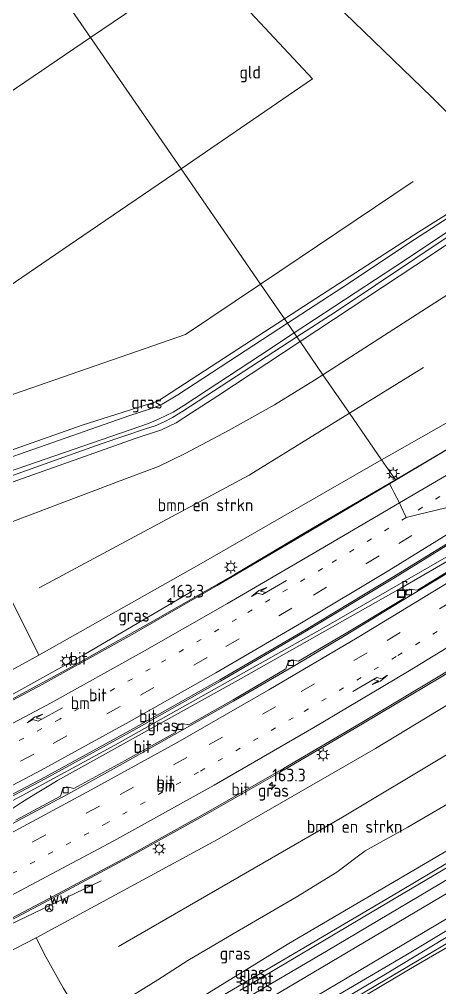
# Model space of a CAD drawing. Extents: x 253736 to 255979, y 477184 to 479215.
# Drawn here: x 254310.8 to 254393.3, y 477636.1 to 477826.2 of the extents above; entities that cross this region are included whole.
import ezdxf
from ezdxf.enums import TextEntityAlignment as Align

# ---------------------------------------------------------------- set-up
doc = ezdxf.new("R2010")
doc.units = 0
doc.linetypes.add('13strp', pattern=[4, 1, -3])
doc.linetypes.add('39strp', pattern=[12, 3, -9])
for name, color, linetype, lineweight in [('af-bs-rasterhekwerk', 8, 'hekwerk', 18), ('as-bs-kilometr', 8, 'Continuous', 18), ('bp-b5-bomenstruiken', 8, 'Continuous', 18), ('bp-b5-grasland', 8, 'Continuous', 18), ('bw-bs-rona', 8, 'Continuous', 18), ('gr-bs-geleiderail', 8, 'geleiderail', 18), ('gw-bs-insteekwatergang', 8, 'Continuous', 18), ('mk-bs-13streep 0.45', 8, '13strp', 18), ('mk-bs-39streep 0.15', 8, '39strp', 18), ('mk-bs-pijlre750', 8, 'Continuous', 18), ('mk-bs-streep 0.15', 8, 'Continuous', 18), ('og-b5-grond_ingericht', 8, 'Continuous', 18), ('og-b5-water', 8, 'Continuous', 18), ('og-bs-hoogtelijn', 8, 'Continuous', 18), ('og-bs-hulpgeometrie', 8, 'Continuous', 18), ('og-bs-inrichtingselement', 8, 'Continuous', 18), ('og-bs-terreinafscheiding', 8, 'Continuous', 18), ('vh-b5-verh_soort', 8, 'Continuous', 18), ('wh-bs-greppel', 8, 'greppel', 18), ('wh-bs-kolk', 8, 'Continuous', 18), ('wh-bs-put', 8, 'Continuous', 18), ('wh-bs-waterlijn', 8, 'Continuous', 18), ('wm-bs-lichtmast', 8, 'Continuous', 18)]:
    doc.layers.add(name, color=color, linetype=linetype, lineweight=lineweight)
doc.styles.add('rtw_iso', font='isocp.shx')
doc.linetypes.add('geleiderail', pattern='A,2,-1,[175,RTW.shx,S=0.5,R=0,X=0,Y=0],-1', length=4)
doc.linetypes.add('greppel', pattern='A,25.5,-0.01,[14,RTW.shx,S=1,R=0,X=0,Y=0],1,[14,RTW.shx,S=1,R=0,X=0,Y=0],1,[14,RTW.shx,S=1,R=0,X=0,Y=0],1,[14,RTW.shx,S=1,R=0,X=0,Y=0],1,[14,RTW.shx,S=1,R=0,X=0,Y=0],0.5,-0.01', length=30.02)
doc.linetypes.add('hekwerk', pattern='A,7,-1.5,[1,RTW.shx,S=0.75,R=0,X=0,Y=0],-1.5', length=10)

# ---------------------------------------------------------------- blocks, each defined once
blk = doc.blocks.new('put')
for p, q in [((0.75, 0.75), (-0.75, 0.75)), ((-0.75, 0.75), (-0.75, -0.75)), ((0.75, -0.75), (0.75, 0.75)), ((-0.75, -0.75), (0.75, -0.75))]:
    blk.add_line(p, q)
blk.add_lwpolyline([(-0.625, 0.625), (0.625, 0.625), (0.625, -0.625), (-0.625, -0.625)], close=True)
blk = doc.blocks.new('dtbattr')
at = {"style": 'rtw_iso'}
blk.add_attdef('TAG', (0.59, 0.87), '', height=2.5, dxfattribs=at)
blk = doc.blocks.new('wegwijzer')
for q in [(-0.53, -0.53), (0, 0.75), (0.53, -0.53)]:
    blk.add_line((0, 0), q)
blk.add_circle((0, 0), 0.75)
blk = doc.blocks.new('kolk')
blk.add_lwpolyline([(-0.5, -0.5), (0.5, -0.5), (0.5, 0.5), (-0.5, 0.5)], close=True)
blk = doc.blocks.new('dtbattr-r')
at = {"style": 'rtw_iso'}
blk.add_attdef('TAG', text='', height=2.5, dxfattribs=at).set_placement((0, 0), align=Align.MIDDLE_CENTER)
blk = doc.blocks.new('pijlr')
for p, q in [((0, 0, 0.1), (5.45, 0, 0.1)), ((5.45, -0.75, 0.1), (4.7, 0, 0.1)), ((6.2, -0.75, 0.1), (5.45, 0, 0.1)), ((4, -0.75, 0.1), (5.45, -0.75, 0.1)), ((5.7, -1.05, 0.1), (4, -0.75, 0.1)), ((7.5, -0.75, 0.1), (5.7, -1.05, 0.1)), ((7.5, -0.75, 0.1), (6.2, -0.75, 0.1))]:
    blk.add_line(p, q)
blk = doc.blocks.new('dtbattr-l')
at = {"style": 'rtw_iso'}
blk.add_attdef('TAG', (0, 0), '', height=2.5, dxfattribs=at)
blk = doc.blocks.new('lantaarnpaal')
for p, q in [((-0.75, 0), (-1.25, 0)), ((-0.88, 0.88), (-0.53, 0.53)), ((0, 0.75), (0, 1.25)), ((0.53, 0.53), (0.88, 0.88)), ((0.75, 0), (1.25, 0)), ((-0.53, -0.53), (-0.88, -0.88)), ((0, -0.75), (0, -1.25)), ((0.53, -0.53), (0.88, -0.88))]:
    blk.add_line(p, q)
blk.add_circle((0, 0), 0.75)
blk = doc.blocks.new('hecto')
for p, q in [((0, 0.625), (-0.625, 0)), ((0, -0.625), (0, 0.625)), ((-0.625, 0), (0.625, 0)), ((0.625, 0), (0, -0.625))]:
    blk.add_line(p, q)
blk = doc.blocks.new('Deel_d28hz')
at = {"layer": 'af-bs-rasterhekwerk'}
for points in [[(254406.956, 477795.659, 23.262), (254391.781, 477810.963, 23.328), (254365.166, 477836.723, 23.424), (254328.977, 477871.875, 23.133)], [(254530.315, 477862.108, 23.415), (254529.969, 477862.641, 23.481), (254501.587, 477843.431, 23.406), (254499.529, 477842.55, 23.406), (254493.418, 477851.92, 23.547), (254473.054, 477838.656, 23.616), (254455, 477826.972, 23.37), (254440.852, 477817.768, 23.244), (254427.266, 477808.949, 23.298), (254406.956, 477795.659, 23.262), (254389.237, 477784.532, 23.478), (254369.043, 477771.442, 23.481), (254362.865, 477767.431, 23.483)], [(254362.865, 477767.431, 23.483), (254337.98, 477751.274, 23.49), (254323.155, 477746.52, 23.544), (254303.239, 477739.558, 23.529), (254293.941, 477736.203, 23.502), (254283.118, 477731.98, 23.229)], [(254381.923, 477739.756, 23.241), (254384, 477740.951, 23.244), (254404.6, 477752.652, 23.247), (254407.308, 477757.001, 23.247), (254414.24, 477767.209, 27.465)], [(254240.388, 477701.387, 22.782), (254240.925, 477700.018, 23.43), (254243.946, 477692.31, 27.726), (254246.176, 477693.067, 27.915), (254248.382, 477693.773, 27.978), (254250.858, 477694.206, 28.101), (254253.533, 477694.321, 28.164), (254255.467, 477694.067, 28.173), (254257.631, 477693.625, 28.221), (254258.979, 477693.214, 28.248), (254260.41, 477692.596, 28.248), (254262.066, 477691.697, 28.314), (254263.55, 477690.902, 28.32), (254264.658, 477690.034, 28.317), (254265.98, 477688.961, 28.299), (254267.024, 477687.754, 28.344), (254267.797, 477686.863, 28.344), (254268.481, 477685.855, 28.338), (254279.454, 477682.386, 23.268), (254309.978, 477698.813, 23.181), (254314.679, 477701.361, 23.169), (254346.493, 477719.366, 23.19), (254381.923, 477739.756, 23.241)], [(254309.657, 477643.581, 23.509), (254314.108, 477645.868, 23.572), (254349.738, 477665.181, 23.671), (254380.763, 477683.027, 23.704), (254407.511, 477699.267, 23.728), (254412.85, 477702.632, 23.709)], [(254305.281, 477580.035, 23.264), (254310.453, 477583.014, 23.242), (254314.055, 477585.124, 23.215), (254320.361, 477589.577, 23.197), (254326.838, 477595.349, 23.179), (254336.285, 477604.744, 23.056), (254344.455, 477612.703, 23.041), (254347.383, 477615.575, 23.023), (254361.225, 477624.149, 23.005), (254388.634, 477640.439, 23.131), (254414.137, 477655.25, 23.323), (254435.341, 477667.717, 23.656), (254456.128, 477627.019, 23.476), (254426.47, 477610.52, 23.293), (254399.983, 477595.896, 23.299), (254373.551, 477581.547, 23.341), (254342.313, 477565.125, 23.425), (254322.524, 477554.771, 23.24)]]:
    blk.add_polyline3d(points, dxfattribs=at)
at = {"layer": 'bp-b5-bomenstruiken'}
for points in [[(254404.6, 477752.652, 23.247), (254384, 477740.951, 23.244), (254381.923, 477739.756, 23.241), (254375.631, 477748.893, 22.962), (254370.419, 477756.461, 22.812), (254391.69, 477770.145, 22.806), (254417.905, 477786.854, 22.923)], [(254319.436, 477636.074, 23.458), (254316.046, 477642.141, 23.452), (254314.108, 477645.868, 23.572), (254349.738, 477665.181, 23.671), (254380.763, 477683.027, 23.704), (254407.511, 477699.267, 23.728), (254412.85, 477702.632, 23.709), (254417.648, 477695.666, 23.52), (254422.551, 477688.546, 23.235), (254403.916, 477677.455, 23.194), (254387.093, 477667.588, 23.248), (254378.675, 477662.96, 23.275), (254373.124, 477658.806, 23.236), (254365.176, 477653.889, 23.167), (254352.004, 477646.224, 23.17), (254343.924, 477641.422, 23.275), (254338.019, 477637.654, 23.344), (254333.029, 477634.555, 23.428)]]:
    blk.add_polyline3d(points, dxfattribs=at)
blk.add_polyline3d([(254381.923, 477739.756, 23.241), (254346.493, 477719.366, 23.19), (254314.679, 477701.361, 23.169), (254304.415, 477721.736, 22.917), (254303.814, 477725.467, 22.884), (254332.533, 477736.356, 22.764), (254338.12, 477738.414, 22.83), (254343.394, 477740.999, 22.83), (254352.032, 477745.597, 22.83), (254360.917, 477750.556, 22.854), (254368.779, 477755.406, 22.812), (254370.419, 477756.461, 22.812), (254375.631, 477748.893, 22.962)], close=True, dxfattribs=at)
at = {"layer": 'bp-b5-grasland'}
for points in [[(254489.686, 477844.974, 22.164), (254450.699, 477820.603, 22.08), (254427.037, 477805.786, 21.984), (254409.333, 477794.172, 21.969), (254384.737, 477777.778, 21.948), (254364.778, 477764.652, 21.91), (254363.464, 477766.561, 23.57), (254374.31, 477773.638, 23.607), (254388.386, 477783.029, 23.511), (254407.111, 477795.092, 23.307), (254431.161, 477810.281, 23.298), (254449.961, 477822.144, 23.361), (254469.046, 477834.316, 23.538)], [(254489.23, 477842.649, 22.701), (254463.382, 477826.19, 22.866), (254437.08, 477809.613, 22.938), (254417.711, 477797.369, 22.875), (254391.923, 477780.111, 22.803), (254365.932, 477762.976, 22.81), (254365.318, 477763.869, 21.829), (254372.831, 477768.756, 21.84), (254404.307, 477789.789, 21.93), (254416.757, 477798.017, 21.939), (254424.066, 477802.817, 21.939), (254438.048, 477811.506, 21.939), (254464.785, 477828.17, 22.05)], [(254483.584, 477829.537, 23.148), (254471.94, 477822.119, 23.058), (254444.267, 477803.821, 22.947), (254417.905, 477786.854, 22.923), (254391.69, 477770.145, 22.806), (254370.419, 477756.461, 22.812), (254365.932, 477762.976, 22.81), (254391.923, 477780.111, 22.803), (254417.711, 477797.369, 22.875), (254437.08, 477809.613, 22.938), (254463.382, 477826.19, 22.866), (254489.23, 477842.649, 22.701)], [(254469.046, 477834.316, 23.538), (254449.961, 477822.144, 23.361), (254431.161, 477810.281, 23.298), (254407.111, 477795.092, 23.307), (254388.386, 477783.029, 23.511), (254374.31, 477773.638, 23.607), (254363.464, 477766.561, 23.57), (254362.865, 477767.431, 23.483), (254369.043, 477771.442, 23.481), (254389.237, 477784.532, 23.478), (254406.956, 477795.659, 23.262), (254427.266, 477808.949, 23.298), (254440.852, 477817.768, 23.244), (254455, 477826.972, 23.37)], [(254300.723, 477737.3, 23.424), (254332.531, 477748.435, 23.466), (254336.202, 477749.598, 23.52), (254338.032, 477750.254, 23.508), (254338.853, 477750.669, 23.502), (254341.96, 477752.529, 23.496), (254363.464, 477766.561, 23.57), (254364.778, 477764.652, 21.91), (254358.169, 477760.306, 21.897), (254343.135, 477750.397, 21.873), (254341.046, 477749.116, 21.873), (254339.66, 477748.474, 21.873), (254338.273, 477747.803, 21.873), (254336.172, 477746.869, 21.873), (254302.962, 477735.425, 21.81)], [(254294.04, 477731.195, 21.645), (254326.862, 477742.875, 21.78), (254335.583, 477745.862, 21.819), (254337.463, 477746.434, 21.801), (254339.112, 477747.132, 21.795), (254340.86, 477748.083, 21.795), (254342.904, 477749.288, 21.795), (254365.318, 477763.869, 21.829), (254365.932, 477762.976, 22.81), (254349.764, 477752.317, 22.815), (254344.601, 477748.95, 22.767), (254341.587, 477747.006, 22.692), (254338.705, 477745.625, 22.707), (254333.564, 477743.906, 22.749), (254299.383, 477731.842, 22.758)], [(254304.415, 477721.736, 22.917), (254314.679, 477701.361, 23.169), (254309.978, 477698.813, 23.181)], [(254299.383, 477731.842, 22.758), (254333.564, 477743.906, 22.749), (254338.705, 477745.625, 22.707), (254341.587, 477747.006, 22.692), (254344.601, 477748.95, 22.767), (254349.764, 477752.317, 22.815), (254365.932, 477762.976, 22.81), (254370.419, 477756.461, 22.812), (254368.779, 477755.406, 22.812), (254360.917, 477750.556, 22.854), (254352.032, 477745.597, 22.83), (254343.394, 477740.999, 22.83), (254338.12, 477738.414, 22.83), (254332.533, 477736.356, 22.764), (254303.814, 477725.467, 22.884)], [(254396.735, 477718.957, 23.767), (254388.981, 477714.154, 23.778), (254387.455, 477714.331, 23.765), (254386.684, 477713.904, 23.748), (254386.269, 477712.544, 23.779), (254374.651, 477705.491, 23.747), (254365.624, 477700.176, 23.744), (254364.37, 477700.5, 23.738), (254363.579, 477700.02, 23.724), (254363.105, 477698.7, 23.742), (254352.768, 477692.6, 23.728), (254344.105, 477687.688, 23.743), (254342.694, 477687.952, 23.704), (254341.832, 477687.438, 23.697), (254341.444, 477686.171, 23.733), (254331.581, 477680.671, 23.712), (254321.506, 477675.181, 23.684), (254320.155, 477675.523, 23.638), (254319.378, 477675.136, 23.619), (254318.877, 477673.68, 23.652), (254310.129, 477668.954, 23.641)], [(254298.798, 477668.127, 23.613), (254315.914, 477677.131, 23.657), (254333.282, 477686.668, 23.696), (254350.319, 477696.284, 23.723), (254367.219, 477706.165, 23.767), (254384.113, 477716.365, 23.814), (254400.931, 477726.768, 23.831)], [(254309.657, 477643.581, 23.509), (254314.108, 477645.868, 23.572), (254316.046, 477642.141, 23.452), (254319.436, 477636.074, 23.458)], [(254333.029, 477634.555, 23.428), (254338.019, 477637.654, 23.344), (254343.924, 477641.422, 23.275), (254352.004, 477646.224, 23.17), (254365.176, 477653.889, 23.167), (254373.124, 477658.806, 23.236), (254378.675, 477662.96, 23.275), (254387.093, 477667.588, 23.248), (254403.916, 477677.455, 23.194), (254422.551, 477688.546, 23.235), (254427.007, 477682.076, 23.086), (254417.455, 477676.244, 23.086), (254393.176, 477662.038, 23.041), (254363.703, 477644.77, 23.044), (254346.085, 477633.926, 23.05)], [(254346.085, 477633.926, 23.05), (254363.703, 477644.77, 23.044), (254393.176, 477662.038, 23.041), (254417.455, 477676.244, 23.086), (254427.007, 477682.076, 23.086), (254428.066, 477680.538, 21.886), (254424.617, 477678.433, 21.88), (254406.507, 477667.574, 21.754), (254385.641, 477655.101, 21.745), (254366.683, 477643.917, 21.73), (254350.606, 477634.516, 21.766)], [(254354.105, 477635.524, 21.73), (254380.109, 477650.956, 21.739), (254408.766, 477667.915, 21.712), (254428.627, 477679.724, 21.726), (254429.643, 477678.248, 23.194), (254401.514, 477661.304, 23.215), (254371.107, 477643.285, 23.134), (254354.178, 477633.337, 23.152)], [(254354.178, 477633.337, 23.152), (254371.107, 477643.285, 23.134), (254401.514, 477661.304, 23.215), (254429.643, 477678.248, 23.194), (254430.769, 477676.612, 23.328), (254398.472, 477656.815, 23.362), (254358.691, 477633.265, 23.26)], [(254364.697, 477631.779, 23.299), (254405.808, 477656.193, 23.344), (254433.342, 477672.876, 23.325), (254434.32, 477671.456, 23.402), (254412.106, 477657.782, 23.374), (254386.698, 477642.488, 23.332), (254364.156, 477629.235, 23.32)], [(254364.156, 477629.235, 23.32), (254386.698, 477642.488, 23.332), (254412.106, 477657.782, 23.374), (254434.32, 477671.456, 23.402), (254435.121, 477670.293, 22.946), (254428.751, 477666.312, 22.903), (254406.198, 477652.917, 22.708), (254382.667, 477638.767, 22.708), (254357.924, 477624.041, 22.708)], [(254357.924, 477624.041, 22.708), (254382.667, 477638.767, 22.708), (254406.198, 477652.917, 22.708), (254428.751, 477666.312, 22.903), (254435.121, 477670.293, 22.946), (254435.876, 477669.197, 23.809), (254433.091, 477667.62, 23.551), (254423.658, 477662.019, 23.497), (254406.008, 477651.432, 23.296), (254377.286, 477634.415, 23.035)], [(254377.286, 477634.415, 23.035), (254406.008, 477651.432, 23.296), (254423.658, 477662.019, 23.497), (254433.091, 477667.62, 23.551), (254435.876, 477669.197, 23.809), (254436.439, 477668.38, 23.676), (254435.341, 477667.717, 23.656), (254414.137, 477655.25, 23.323), (254388.634, 477640.439, 23.131), (254361.225, 477624.149, 23.005)]]:
    blk.add_polyline3d(points, dxfattribs=at)
for points in [[(254570.122, 477854.485, 23.781), (254551.101, 477841.666, 23.746), (254530.118, 477827.548, 23.735), (254510.381, 477814.439, 23.666), (254491.089, 477801.6, 23.652), (254471.968, 477788.807, 23.579), (254452.223, 477775.536, 23.556), (254443.049, 477769.432, 23.555), (254439.525, 477767.24, 23.572), (254432.339, 477763.311, 23.52), (254416.518, 477754.488, 23.459), (254400.28, 477745.066, 23.415), (254384.634, 477735.82, 23.39), (254381.923, 477739.756, 23.241), (254384, 477740.951, 23.244), (254404.6, 477752.652, 23.247), (254410.482, 477754.505, 23.244), (254430.572, 477766.745, 23.187), (254453.124, 477781.341, 23.199), (254472.118, 477794.437, 23.292), (254497.971, 477811.65, 23.535), (254527.856, 477831.49, 23.442), (254557.482, 477851.608, 23.451), (254567.461, 477858.338, 23.451)], [(254363.464, 477766.561, 23.57), (254341.96, 477752.529, 23.496), (254338.853, 477750.669, 23.502), (254338.032, 477750.254, 23.508), (254336.202, 477749.598, 23.52), (254332.531, 477748.435, 23.466), (254300.723, 477737.3, 23.424), (254282.347, 477730.693, 23.268), (254283.118, 477731.98, 23.229), (254293.941, 477736.203, 23.502), (254303.239, 477739.558, 23.529), (254323.155, 477746.52, 23.544), (254337.98, 477751.274, 23.49), (254362.865, 477767.431, 23.483)], [(254384.634, 477735.82, 23.39), (254367.363, 477725.718, 23.323), (254353.031, 477717.247, 23.298), (254337.147, 477708.16, 23.273), (254320.735, 477698.885, 23.211), (254305.241, 477690.544, 23.199), (254287.925, 477681.378, 23.167), (254280.19, 477677.388, 23.178), (254279.737, 477678.259, 23.11), (254272.669, 477674.682, 23.09), (254276.24, 477676.756, 23.235), (254277.646, 477677.796, 23.265), (254278.385, 477678.856, 23.31), (254278.936, 477679.846, 23.343), (254279.419, 477681.208, 23.334), (254279.478, 477681.702, 23.331), (254279.454, 477682.386, 23.268), (254309.978, 477698.813, 23.181), (254314.679, 477701.361, 23.169), (254346.493, 477719.366, 23.19), (254381.923, 477739.756, 23.241)], [(254412.85, 477702.632, 23.709), (254407.511, 477699.267, 23.728), (254380.763, 477683.027, 23.704), (254349.738, 477665.181, 23.671), (254314.108, 477645.868, 23.572), (254309.657, 477643.581, 23.509), (254305.92, 477641.576, 23.473), (254302.29, 477639.539, 23.527), (254301.769, 477639.764, 23.545), (254300.556, 477640.276, 23.605), (254298.283, 477640.424, 23.614), (254295.972, 477640.158, 23.656), (254293.585, 477639.828, 23.674), (254291.266, 477638.642, 24.335), (254291.011, 477638.959, 24.202), (254292.203, 477640.518, 23.831), (254297.046, 477642.943, 23.833), (254316.61, 477653.284, 23.932), (254332.13, 477661.556, 24.003), (254348.136, 477670.48, 24.033), (254362.783, 477678.892, 24.084), (254378.203, 477687.885, 24.014), (254393.55, 477697.065, 24.062), (254409.814, 477707.041, 24.123)]]:
    blk.add_polyline3d(points, close=True, dxfattribs=at)
at = {"layer": 'gr-bs-geleiderail'}
for points in [[(254578.566, 477842.017, 24.751), (254551.558, 477824.146, 24.718), (254512.499, 477798.6, 24.664), (254486.795, 477781.915, 24.574), (254470.164, 477770.818, 24.58), (254449.015, 477756.81, 24.472), (254445.614, 477754.552, 24.499), (254443.51, 477753.031, 24.508), (254441.303, 477751.385, 24.481), (254426.846, 477740.259, 24.493), (254424.745, 477738.618, 24.493), (254422.536, 477737.08, 24.466), (254420.298, 477735.549, 24.436), (254418.215, 477734.215, 24.421), (254370.229, 477706.541, 24.415), (254329.585, 477683.727, 24.319), (254310.796, 477673.516, 24.301), (254268.163, 477651.339, 24.163), (254266.922, 477650.714, 24.163), (254265.825, 477650.065, 24.163), (254260.08, 477646.719, 24.157)], [(254309.109, 477670.995, 24.358), (254311.26, 477672.484, 24.322), (254313.699, 477673.95, 24.328), (254316.971, 477675.952, 24.331), (254318.302, 477676.801, 24.316), (254354.362, 477696.806, 24.406), (254385.724, 477714.555, 24.439), (254412.918, 477730.327, 24.424), (254423.104, 477736.426, 24.448), (254441.926, 477748.343, 24.481), (254462.147, 477761.534, 24.607), (254464.374, 477763.172, 24.616), (254481.274, 477776.701, 24.613), (254484.996, 477779.635, 24.622), (254488.304, 477782.127, 24.61), (254505.492, 477793.21, 24.64), (254535.318, 477812.58, 24.694), (254568.758, 477834.582, 24.706)], [(254345.193, 477714.206, 23.2), (254323.827, 477701.666, 23.15), (254302.856, 477690.036, 23.137), (254278.103, 477676.895, 23.153)], [(254271.52, 477629.5, 23.841), (254279.795, 477633.816, 23.858), (254292.76, 477640.481, 23.947), (254307.125, 477647.593, 23.873), (254326.862, 477657.102, 23.886)]]:
    blk.add_polyline3d(points, dxfattribs=at)
at = {"layer": 'gw-bs-insteekwatergang'}
for points in [[(254365.932, 477762.976, 22.81), (254391.923, 477780.111, 22.803), (254417.711, 477797.369, 22.875), (254437.08, 477809.613, 22.938), (254463.382, 477826.19, 22.866), (254489.23, 477842.649, 22.701), (254490.649, 477843.496, 22.674), (254491.516, 477843.971, 22.698), (254492.267, 477844.019, 22.716), (254493.127, 477843.607, 22.764), (254493.831, 477842.951, 22.818), (254495.009, 477841.38, 22.854), (254496.718, 477838.983, 22.956), (254497.467, 477838.187, 23.013), (254498.31, 477837.641, 23.034), (254499.874, 477837.574, 23.058), (254500.974, 477837.927, 23.124), (254502.518, 477838.629, 23.271), (254504.117, 477839.692, 23.271), (254516.544, 477848.054, 23.247), (254536.078, 477861.113, 23.34), (254556.283, 477874.527, 23.325)], [(254363.464, 477766.561, 23.57), (254374.31, 477773.638, 23.607), (254388.386, 477783.029, 23.511), (254407.111, 477795.092, 23.307), (254431.161, 477810.281, 23.298), (254449.961, 477822.144, 23.361), (254469.046, 477834.316, 23.538), (254474.269, 477837.749, 23.607), (254482.038, 477842.592, 23.496), (254487.496, 477846.063, 23.484), (254491.197, 477847.816, 23.508), (254493.849, 477847.913, 23.514), (254494.973, 477847.232, 23.448), (254495.854, 477846.569, 23.391), (254496.624, 477845.442, 23.307), (254499.521, 477841.575, 23.274), (254501.976, 477843.013, 23.28)], [(254220.26, 477704.603, 22.637), (254222.288, 477705.918, 22.728), (254231.258, 477710.131, 22.737), (254236.265, 477712.373, 22.713), (254240.968, 477714.408, 22.722), (254244.796, 477716.166, 22.683), (254248.065, 477717.55, 22.734), (254254.387, 477719.832, 22.788), (254275.35, 477727.171, 22.803), (254279.335, 477728.8, 22.845), (254282.347, 477730.693, 23.268), (254300.723, 477737.3, 23.424), (254332.531, 477748.435, 23.466), (254336.202, 477749.598, 23.52), (254338.032, 477750.254, 23.508), (254338.853, 477750.669, 23.502), (254341.96, 477752.529, 23.496), (254363.464, 477766.561, 23.57)], [(254222.633, 477701.126, 22.514), (254233.979, 477706.449, 22.668), (254241.351, 477709.831, 22.68), (254249.371, 477713.414, 22.641), (254261.723, 477717.932, 22.635), (254299.383, 477731.842, 22.758), (254333.564, 477743.906, 22.749), (254338.705, 477745.625, 22.707), (254341.587, 477747.006, 22.692), (254344.601, 477748.95, 22.767), (254349.764, 477752.317, 22.815), (254365.932, 477762.976, 22.81)], [(254427.007, 477682.076, 23.086), (254417.455, 477676.244, 23.086), (254393.176, 477662.038, 23.041), (254363.703, 477644.77, 23.044), (254346.085, 477633.926, 23.05), (254342.629, 477631.852, 23.152), (254340.019, 477630.191, 23.239), (254337.596, 477628.663, 23.281), (254335.354, 477626.696, 23.26), (254332.912, 477624.415, 23.257), (254329.094, 477621.074, 23.236), (254325.965, 477617.673, 23.221), (254323.433, 477615.019, 23.239), (254320.109, 477611.279, 23.23), (254317.426, 477608.499, 23.23), (254314.678, 477605.704, 23.236), (254311.979, 477603.566, 23.203), (254308.998, 477601.112, 23.101), (254306.139, 477599.037, 23.05), (254303.638, 477597.459, 22.963), (254300.157, 477595.184, 22.855), (254297.611, 477593.795, 22.75), (254296.347, 477593.126, 22.616)], [(254298.783, 477589.556, 23.12), (254302.684, 477591.479, 23.158), (254306.92, 477593.623, 23.164), (254309.639, 477595.382, 23.164), (254313.765, 477598.255, 23.173), (254317.29, 477601.18, 23.164), (254320.608, 477604.326, 23.095), (254324.547, 477608.081, 23.095), (254327.641, 477611.869, 23.113), (254331.651, 477616.47, 23.14), (254335.133, 477619.775, 23.143), (254338.962, 477623.219, 23.089), (254342.999, 477626.299, 23.107), (254346.375, 477628.623, 23.134), (254349.34, 477630.563, 23.161), (254354.178, 477633.337, 23.152), (254371.107, 477643.285, 23.134), (254401.514, 477661.304, 23.215), (254429.643, 477678.248, 23.194)], [(254434.32, 477671.456, 23.402), (254412.106, 477657.782, 23.374), (254386.698, 477642.488, 23.332), (254364.156, 477629.235, 23.32), (254357.416, 477625.162, 23.326), (254352.319, 477621.879, 23.296), (254349.087, 477619.792, 23.275), (254345.777, 477617.367, 23.272), (254343.637, 477615.516, 23.308), (254340.783, 477612.956, 23.335), (254338.756, 477611.031, 23.347), (254334.634, 477606.779, 23.368), (254328.916, 477600.726, 23.365), (254326.35, 477598.148, 23.401), (254323.966, 477595.985, 23.401), (254322.233, 477594.442, 23.368), (254319.377, 477592.177, 23.398), (254316.605, 477590.108, 23.35), (254313.272, 477587.855, 23.38), (254310.969, 477586.45, 23.395), (254307.662, 477584.45, 23.344), (254303.596, 477582.504, 23.315)], [(254304.773, 477580.779, 23.243), (254308.853, 477582.929, 23.218), (254313.468, 477585.625, 23.191), (254317.197, 477587.963, 23.185), (254320.052, 477590.055, 23.173), (254322.649, 477592.178, 23.173), (254325.352, 477594.518, 23.179), (254328.565, 477597.733, 23.179), (254336.547, 477605.827, 23.086), (254341.209, 477610.42, 23.047), (254343.784, 477612.836, 23.026), (254345.861, 477614.684, 23.041), (254347.624, 477615.986, 23.044), (254349.809, 477617.584, 23.041), (254354.352, 477620.693, 23.059), (254363.309, 477626.063, 23.023), (254377.286, 477634.415, 23.035), (254406.008, 477651.432, 23.296), (254423.658, 477662.019, 23.497), (254433.091, 477667.62, 23.551), (254435.876, 477669.197, 23.809)]]:
    blk.add_polyline3d(points, dxfattribs=at)
at = {"layer": 'mk-bs-13streep 0.45'}
for points in [[(254444.228, 477765.274, 23.688), (254436.603, 477760.259, 23.664), (254420.213, 477749.529, 23.653), (254403.544, 477738.894, 23.628), (254386.752, 477728.413, 23.606)], [(254386.752, 477728.413, 23.606), (254370.332, 477718.387, 23.562), (254353.454, 477708.468, 23.514), (254336.511, 477698.704, 23.5), (254318.762, 477688.845, 23.47), (254298.304, 477677.921, 23.415), (254280.747, 477668.793, 23.417), (254266.64, 477661.53, 23.422), (254253.953, 477655.24, 23.39)], [(254266.614, 477636.687, 23.783), (254277.847, 477642.187, 23.8), (254302.382, 477654.768, 23.84), (254327.632, 477668.206, 23.907), (254346.377, 477678.623, 23.943), (254366.74, 477690.339, 23.971), (254385.143, 477701.335, 24.007), (254406.101, 477714.064, 24.023)]]:
    blk.add_polyline3d(points, dxfattribs=at)
at = {"layer": 'mk-bs-39streep 0.15'}
for points in [[(254398.076, 477731.188, 23.747), (254381.431, 477720.885, 23.728), (254364.326, 477710.642, 23.68), (254347.71, 477700.919, 23.645), (254330.632, 477691.311, 23.614), (254313.677, 477681.967, 23.562), (254296.217, 477672.751, 23.526), (254281.811, 477665.303, 23.493), (254267.4, 477657.927, 23.481), (254255.994, 477652.25, 23.467)], [(254395.841, 477712.028, 23.97), (254379.07, 477701.875, 23.937), (254361.129, 477691.272, 23.905), (254343.71, 477681.29, 23.873), (254326.578, 477671.755, 23.834), (254309.188, 477662.463, 23.803), (254287.461, 477651.112, 23.762), (254269.652, 477642.18, 23.706), (254264.548, 477639.715, 23.7)]]:
    blk.add_polyline3d(points, dxfattribs=at)
at = {"layer": 'mk-bs-streep 0.15'}
for points in [[(254385.446, 477731.333, 23.535), (254402.191, 477741.122, 23.555), (254418.614, 477750.762, 23.629), (254435.942, 477760.905, 23.68), (254448.164, 477768.062, 23.723), (254455.109, 477772.698, 23.771), (254469.815, 477782.476, 23.794), (254489.437, 477795.548, 23.823)], [(254251.854, 477658.315, 23.242), (254262.42, 477663.523, 23.254), (254279.41, 477672.215, 23.298), (254296.777, 477681.275, 23.321), (254317.074, 477692.045, 23.367), (254334.927, 477701.983, 23.409), (254351.65, 477711.549, 23.429), (254368.519, 477721.354, 23.501), (254385.446, 477731.333, 23.535)], [(254257.957, 477649.372, 23.561), (254268.91, 477654.807, 23.569), (254283.284, 477662.124, 23.597), (254297.965, 477669.747, 23.626), (254315.106, 477678.805, 23.67), (254332.368, 477688.303, 23.705), (254349.4, 477697.908, 23.727), (254366.187, 477707.756, 23.771), (254383.342, 477718.002, 23.818), (254399.936, 477728.274, 23.843)], [(254395.348, 477715.875, 23.892), (254377.117, 477704.81, 23.851), (254359.779, 477694.559, 23.822), (254341.91, 477684.319, 23.79), (254324.932, 477674.958, 23.767), (254307.48, 477665.511, 23.7), (254285.872, 477654.27, 23.683), (254268.087, 477645.364, 23.642), (254262.537, 477642.661, 23.628)], [(254268.722, 477633.599, 23.88), (254279.9, 477639.09, 23.914), (254302.858, 477650.836, 23.968), (254329.344, 477664.948, 23.992), (254349.062, 477675.885, 24.038), (254368.643, 477687.187, 24.07), (254387.008, 477698.128, 24.104), (254407.804, 477710.787, 24.092)]]:
    blk.add_polyline3d(points, dxfattribs=at)
at = {"layer": 'og-b5-grond_ingericht'}
for points in [[(254379.104, 477913.594, 22.617), (254380.689, 477909.532, 22.542), (254392.783, 477893.32, 22.56), (254418.553, 477861.131, 22.545), (254434.038, 477842.132, 22.776), (254433.081, 477829.61, 23.046), (254430.724, 477828.688, 23.043), (254419.58, 477817.296, 23.163), (254427.266, 477808.949, 23.298), (254406.956, 477795.659, 23.262), (254391.781, 477810.963, 23.328), (254365.166, 477836.723, 23.424), (254328.977, 477871.875, 23.133), (254325.577, 477875.187, 23.133), (254343.496, 477888.279, 22.89), (254346.651, 477891.643, 22.797), (254356.523, 477897.772, 22.86), (254375.179, 477915.531, 22.794), (254376.729, 477916.878, 22.794)], [(254328.977, 477871.875, 23.133), (254365.166, 477836.723, 23.424), (254391.781, 477810.963, 23.328), (254406.956, 477795.659, 23.262), (254389.237, 477784.532, 23.478), (254369.043, 477771.442, 23.481), (254362.865, 477767.431, 23.483), (254358.17, 477774.248, 23.431), (254342.557, 477796.919, 23.444), (254324.821, 477822.673, 23.513), (254308.133, 477846.907, 23.373), (254301.101, 477857.117, 23.281), (254308.822, 477862.873, 23.241), (254319.135, 477870.431, 23.112), (254322.971, 477873.283, 23.109), (254325.577, 477875.187, 23.133)], [(254362.865, 477767.431, 23.483), (254337.98, 477751.274, 23.49), (254323.155, 477746.52, 23.544), (254303.239, 477739.558, 23.529), (254293.941, 477736.203, 23.502), (254283.118, 477731.98, 23.229), (254237.846, 477810.445, 22.404), (254254.805, 477822.652, 22.551), (254267.782, 477832.348, 23.046), (254288.44, 477847.679, 23.346), (254301.101, 477857.117, 23.281), (254308.133, 477846.907, 23.373), (254324.821, 477822.673, 23.513), (254342.557, 477796.919, 23.444), (254358.17, 477774.248, 23.431)], [(254456.128, 477627.019, 23.476), (254426.47, 477610.52, 23.293), (254399.983, 477595.896, 23.299), (254373.551, 477581.547, 23.341), (254342.313, 477565.125, 23.425), (254322.524, 477554.771, 23.24), (254305.281, 477580.035, 23.264), (254310.453, 477583.014, 23.242), (254314.055, 477585.124, 23.215), (254320.361, 477589.577, 23.197), (254326.838, 477595.349, 23.179), (254336.285, 477604.744, 23.056), (254344.455, 477612.703, 23.041), (254347.383, 477615.575, 23.023), (254361.225, 477624.149, 23.005), (254388.634, 477640.439, 23.131), (254414.137, 477655.25, 23.323), (254435.341, 477667.717, 23.656)]]:
    blk.add_polyline3d(points, close=True, dxfattribs=at)
at = {"layer": 'og-b5-water'}
for points in [[(254464.785, 477828.17, 22.05), (254438.048, 477811.506, 21.939), (254424.066, 477802.817, 21.939), (254416.757, 477798.017, 21.939), (254404.307, 477789.789, 21.93), (254372.831, 477768.756, 21.84), (254365.318, 477763.869, 21.829), (254364.778, 477764.652, 21.91), (254384.737, 477777.778, 21.948), (254409.333, 477794.172, 21.969), (254427.037, 477805.786, 21.984), (254450.699, 477820.603, 22.08), (254489.686, 477844.974, 22.164)], [(254302.962, 477735.425, 21.81), (254336.172, 477746.869, 21.873), (254338.273, 477747.803, 21.873), (254339.66, 477748.474, 21.873), (254341.046, 477749.116, 21.873), (254343.135, 477750.397, 21.873), (254358.169, 477760.306, 21.897), (254364.778, 477764.652, 21.91), (254365.318, 477763.869, 21.829), (254342.904, 477749.288, 21.795), (254340.86, 477748.083, 21.795), (254339.112, 477747.132, 21.795), (254337.463, 477746.434, 21.801), (254335.583, 477745.862, 21.819), (254326.862, 477742.875, 21.78), (254294.04, 477731.195, 21.645)], [(254350.606, 477634.516, 21.766), (254366.683, 477643.917, 21.73), (254385.641, 477655.101, 21.745), (254406.507, 477667.574, 21.754), (254424.617, 477678.433, 21.88), (254428.066, 477680.538, 21.886), (254428.627, 477679.724, 21.726), (254408.766, 477667.915, 21.712), (254380.109, 477650.956, 21.739), (254354.105, 477635.524, 21.73)]]:
    blk.add_polyline3d(points, dxfattribs=at)
at = {"layer": 'og-bs-hoogtelijn'}
for points in [[(254324.821, 477822.673, 23.513), (254308.652, 477811.653, 23.565), (254267.04, 477783.218, 22.776), (254250.452, 477807.492, 22.455), (254276.46, 477825.264, 23.058), (254299, 477840.666, 23.457), (254308.133, 477846.907, 23.373)], [(254342.557, 477796.919, 23.444), (254368.357, 477814.549, 23.289), (254346.829, 477837.672, 23.442), (254324.821, 477822.673, 23.513)], [(254358.17, 477774.248, 23.431), (254343.444, 477764.338, 23.415), (254290.559, 477746.007, 23.328), (254283.392, 477756.497, 23.391), (254323.276, 477783.744, 23.559), (254342.557, 477796.919, 23.444)], [(254388.151, 477794.426, 23.463), (254358.17, 477774.248, 23.431)], [(254375.631, 477748.893, 22.962), (254390.177, 477757.899, 22.962)], [(254314.734, 477714.625, 22.962), (254355.96, 477736.715, 22.962), (254375.631, 477748.893, 22.962)], [(254330.321, 477644.207, 23.571), (254374.264, 477669.566, 23.517), (254415.719, 477694.448, 23.526), (254417.648, 477695.666, 23.52)]]:
    blk.add_polyline3d(points, dxfattribs=at)
at = {"layer": 'og-bs-hulpgeometrie'}
for points in [[(254275.108, 477894.861, 22.322), (254279.365, 477888.679, 22.515), (254295.651, 477865.032, 23.041), (254301.101, 477857.117, 23.281), (254308.133, 477846.907, 23.373), (254324.821, 477822.673, 23.513), (254342.557, 477796.919, 23.444), (254358.17, 477774.248, 23.431), (254362.865, 477767.431, 23.483), (254363.464, 477766.561, 23.57), (254364.778, 477764.652, 21.91), (254365.318, 477763.869, 21.829), (254365.932, 477762.976, 22.81), (254370.419, 477756.461, 22.812), (254375.631, 477748.893, 22.962), (254381.923, 477739.756, 23.241), (254384.634, 477735.82, 23.39)], [(254384.634, 477735.82, 23.39), (254383.477, 477735.047, 23.387), (254384.007, 477734.048, 23.26), (254384.411, 477733.286, 23.291), (254385.446, 477731.333, 23.535), (254385.799, 477730.544, 23.4), (254386.752, 477728.413, 23.606), (254389.101, 477728.989, 23.467), (254398.076, 477731.188, 23.747)]]:
    blk.add_polyline3d(points, dxfattribs=at)
at = {"layer": 'og-bs-terreinafscheiding'}
for points in [[(254370.419, 477756.461, 22.812), (254391.69, 477770.145, 22.806), (254417.905, 477786.854, 22.923), (254444.267, 477803.821, 22.947), (254471.94, 477822.119, 23.058), (254483.584, 477829.537, 23.148), (254485.606, 477830.593, 23.073), (254487.515, 477831.415, 23.097), (254490.294, 477831.863, 23.133), (254493.176, 477832.075, 23.154), (254495.723, 477831.981, 23.151), (254499.657, 477830.994, 23.187), (254501.613, 477829.925, 24.303), (254528.446, 477849.032, 24.375), (254559.294, 477870.165, 24.384)], [(254384.634, 477735.82, 23.39), (254400.28, 477745.066, 23.415), (254416.518, 477754.488, 23.459), (254432.339, 477763.311, 23.52), (254439.525, 477767.24, 23.572), (254443.049, 477769.432, 23.555), (254452.223, 477775.536, 23.556), (254471.968, 477788.807, 23.579), (254491.089, 477801.6, 23.652), (254510.381, 477814.439, 23.666), (254530.118, 477827.548, 23.735), (254551.101, 477841.666, 23.746), (254570.122, 477854.485, 23.781)], [(254570.298, 477854.229, 23.853), (254564.475, 477850.293, 23.798), (254549.127, 477839.985, 23.757), (254533.368, 477829.375, 23.733), (254518.476, 477819.518, 23.71), (254501.488, 477808.099, 23.672), (254486.627, 477798.22, 23.654), (254470.667, 477787.501, 23.612), (254453.118, 477775.883, 23.606), (254443.761, 477769.694, 23.566), (254439.287, 477766.911, 23.588), (254434.175, 477764.035, 23.541), (254416.702, 477754.304, 23.511), (254400.17, 477744.952, 23.433), (254383.477, 477735.047, 23.387)], [(254314.679, 477701.361, 23.169), (254304.415, 477721.736, 22.917), (254303.814, 477725.467, 22.884), (254332.533, 477736.356, 22.764), (254338.12, 477738.414, 22.83), (254343.394, 477740.999, 22.83), (254352.032, 477745.597, 22.83), (254360.917, 477750.556, 22.854), (254368.779, 477755.406, 22.812), (254370.419, 477756.461, 22.812)], [(254383.477, 477735.047, 23.387), (254366.303, 477724.827, 23.367), (254349.629, 477715.035, 23.312), (254332.985, 477705.442, 23.312), (254315.298, 477695.658, 23.255), (254294.908, 477684.779, 23.211), (254277.545, 477675.743, 23.169), (254260.617, 477667.132, 23.151), (254249.554, 477661.684, 23.126)], [(254384.634, 477735.82, 23.39), (254367.363, 477725.718, 23.323), (254353.031, 477717.247, 23.298), (254337.147, 477708.16, 23.273), (254320.735, 477698.885, 23.211), (254305.241, 477690.544, 23.199), (254287.925, 477681.378, 23.167), (254280.19, 477677.388, 23.178)], [(254400.82, 477726.965, 23.88), (254384.011, 477716.615, 23.859), (254367.114, 477706.396, 23.82), (254350.151, 477696.545, 23.755), (254333.207, 477686.96, 23.731), (254315.827, 477677.421, 23.693), (254298.64, 477668.406, 23.653), (254283.96, 477660.745, 23.622), (254269.644, 477653.466, 23.605), (254258.832, 477648.091, 23.59)], [(254400.931, 477726.768, 23.831), (254384.113, 477716.365, 23.814), (254367.219, 477706.165, 23.767), (254350.319, 477696.284, 23.723), (254333.282, 477686.668, 23.696), (254315.914, 477677.131, 23.657), (254298.798, 477668.127, 23.613), (254284.036, 477660.522, 23.588), (254269.766, 477653.234, 23.552), (254258.975, 477647.88, 23.549)], [(254396.735, 477718.957, 23.767), (254388.981, 477714.154, 23.778), (254387.455, 477714.331, 23.765), (254386.684, 477713.904, 23.748), (254386.269, 477712.544, 23.779), (254374.651, 477705.491, 23.747), (254365.624, 477700.176, 23.744), (254364.37, 477700.5, 23.738), (254363.579, 477700.02, 23.724), (254363.105, 477698.7, 23.742), (254352.768, 477692.6, 23.728), (254344.105, 477687.688, 23.743), (254342.694, 477687.952, 23.704), (254341.832, 477687.438, 23.697), (254341.444, 477686.171, 23.733), (254331.581, 477680.671, 23.712), (254321.506, 477675.181, 23.684), (254320.155, 477675.523, 23.638), (254319.378, 477675.136, 23.619), (254318.877, 477673.68, 23.652), (254310.129, 477668.954, 23.641)], [(254396.881, 477718.733, 23.798), (254387.603, 477713.119, 23.818), (254374.761, 477705.219, 23.784), (254364.546, 477699.191, 23.76), (254352.867, 477692.359, 23.772), (254342.807, 477686.686, 23.741), (254331.663, 477680.365, 23.759), (254320.325, 477674.119, 23.697), (254310.282, 477668.712, 23.675), (254301.978, 477664.312, 23.631), (254293.789, 477659.887, 23.644), (254287.27, 477656.466, 23.613), (254272.158, 477648.98, 23.596), (254261.68, 477643.917, 23.548)], [(254409.587, 477707.255, 24.139), (254393.371, 477697.349, 24.107), (254378.019, 477688.14, 24.1), (254362.671, 477679.138, 24.114), (254347.965, 477670.672, 24.088), (254331.965, 477661.806, 24.026), (254316.439, 477653.493, 23.976), (254297.118, 477643.331, 23.916), (254292.274, 477640.875, 23.911), (254281.532, 477635.43, 23.899), (254276.085, 477632.668, 23.893), (254271.027, 477630.222, 23.907)], [(254409.814, 477707.041, 24.123), (254393.55, 477697.065, 24.062), (254378.203, 477687.885, 24.014), (254362.783, 477678.892, 24.084), (254348.136, 477670.48, 24.033), (254332.13, 477661.556, 24.003), (254316.61, 477653.284, 23.932), (254297.046, 477642.943, 23.833), (254292.203, 477640.518, 23.831), (254291.011, 477638.959, 24.202)], [(254422.551, 477688.546, 23.235), (254403.916, 477677.455, 23.194), (254387.093, 477667.588, 23.248), (254378.675, 477662.96, 23.275), (254373.124, 477658.806, 23.236), (254365.176, 477653.889, 23.167), (254352.004, 477646.224, 23.17), (254343.924, 477641.422, 23.275), (254338.019, 477637.654, 23.344), (254333.029, 477634.555, 23.428), (254329.097, 477631.636, 23.449), (254326.822, 477629.818, 23.431), (254325.369, 477629.031, 23.434), (254324.718, 477628.883, 23.44), (254324.175, 477629.046, 23.437), (254323.665, 477629.462, 23.437), (254323.287, 477630.066, 23.437), (254322.449, 477631.146, 23.437), (254319.436, 477636.074, 23.458), (254316.046, 477642.141, 23.452), (254314.108, 477645.868, 23.572)], [(254300.029, 477587.73, 23.233), (254305.52, 477590.487, 23.329), (254309.979, 477593.13, 23.362), (254314.189, 477596.006, 23.326), (254318.629, 477599.648, 23.305), (254322.018, 477602.767, 23.314), (254326.797, 477607.853, 23.305), (254332.001, 477613.19, 23.299), (254336.699, 477617.945, 23.305), (254340.6, 477621.542, 23.296), (254344.368, 477624.45, 23.311), (254348.454, 477627.169, 23.314), (254358.691, 477633.265, 23.26), (254398.472, 477656.815, 23.362), (254430.769, 477676.612, 23.328)], [(254302.583, 477583.988, 23.326), (254307.26, 477586.329, 23.326), (254311.227, 477588.583, 23.326), (254314.713, 477590.645, 23.326), (254318.358, 477593.473, 23.326), (254321.402, 477596.053, 23.326), (254324.767, 477599.154, 23.326), (254329.464, 477604.011, 23.341), (254333.896, 477608.834, 23.323), (254337.261, 477612.322, 23.293), (254340.834, 477615.633, 23.299), (254343.04, 477617.76, 23.302), (254345.044, 477619.346, 23.314), (254349.684, 477622.77, 23.305), (254354.017, 477625.417, 23.278), (254364.697, 477631.779, 23.299), (254405.808, 477656.193, 23.344), (254433.342, 477672.876, 23.325)]]:
    blk.add_polyline3d(points, dxfattribs=at)
at = {"layer": 'vh-b5-verh_soort'}
for points in [[(254533.368, 477829.375, 23.733), (254518.476, 477819.518, 23.71), (254501.488, 477808.099, 23.672), (254486.627, 477798.22, 23.654), (254470.667, 477787.501, 23.612), (254453.118, 477775.883, 23.606), (254443.761, 477769.694, 23.566), (254439.287, 477766.911, 23.588), (254434.175, 477764.035, 23.541), (254416.702, 477754.304, 23.511), (254400.17, 477744.952, 23.433), (254383.477, 477735.047, 23.387), (254384.634, 477735.82, 23.39), (254400.28, 477745.066, 23.415), (254416.518, 477754.488, 23.459), (254432.339, 477763.311, 23.52), (254439.525, 477767.24, 23.572), (254443.049, 477769.432, 23.555), (254452.223, 477775.536, 23.556), (254471.968, 477788.807, 23.579), (254491.089, 477801.6, 23.652), (254510.381, 477814.439, 23.666), (254530.118, 477827.548, 23.735)], [(254398.076, 477731.188, 23.747), (254389.101, 477728.989, 23.467), (254386.752, 477728.413, 23.606), (254385.799, 477730.544, 23.4), (254385.446, 477731.333, 23.535), (254384.411, 477733.286, 23.291), (254384.007, 477734.048, 23.26), (254383.477, 477735.047, 23.387), (254400.17, 477744.952, 23.433)], [(254294.908, 477684.779, 23.211), (254315.298, 477695.658, 23.255), (254332.985, 477705.442, 23.312), (254349.629, 477715.035, 23.312), (254366.303, 477724.827, 23.367), (254383.477, 477735.047, 23.387), (254384.007, 477734.048, 23.26), (254384.411, 477733.286, 23.291), (254385.446, 477731.333, 23.535), (254385.799, 477730.544, 23.4), (254386.752, 477728.413, 23.606), (254389.101, 477728.989, 23.467), (254398.076, 477731.188, 23.747), (254398.502, 477730.521, 23.566), (254399.936, 477728.274, 23.843), (254400.573, 477727.33, 23.66), (254400.82, 477726.965, 23.88), (254384.011, 477716.615, 23.859), (254367.114, 477706.396, 23.82), (254350.151, 477696.545, 23.755), (254333.207, 477686.96, 23.731), (254315.827, 477677.421, 23.693), (254298.64, 477668.406, 23.653)], [(254396.881, 477718.733, 23.798), (254387.603, 477713.119, 23.818), (254374.761, 477705.219, 23.784), (254364.546, 477699.191, 23.76), (254352.867, 477692.359, 23.772), (254342.807, 477686.686, 23.741), (254331.663, 477680.365, 23.759), (254320.325, 477674.119, 23.697), (254310.282, 477668.712, 23.675)], [(254310.129, 477668.954, 23.641), (254318.877, 477673.68, 23.652), (254319.378, 477675.136, 23.619), (254320.155, 477675.523, 23.638), (254321.506, 477675.181, 23.684), (254331.581, 477680.671, 23.712), (254341.444, 477686.171, 23.733), (254341.832, 477687.438, 23.697), (254342.694, 477687.952, 23.704), (254344.105, 477687.688, 23.743), (254352.768, 477692.6, 23.728), (254363.105, 477698.7, 23.742), (254363.579, 477700.02, 23.724), (254364.37, 477700.5, 23.738), (254365.624, 477700.176, 23.744), (254374.651, 477705.491, 23.747), (254386.269, 477712.544, 23.779), (254386.684, 477713.904, 23.748), (254387.455, 477714.331, 23.765), (254388.981, 477714.154, 23.778), (254396.735, 477718.957, 23.767)], [(254393.371, 477697.349, 24.107), (254378.019, 477688.14, 24.1), (254362.671, 477679.138, 24.114), (254347.965, 477670.672, 24.088), (254331.965, 477661.806, 24.026), (254316.439, 477653.493, 23.976), (254297.118, 477643.331, 23.916)], [(254310.282, 477668.712, 23.675), (254320.325, 477674.119, 23.697), (254331.663, 477680.365, 23.759), (254342.807, 477686.686, 23.741), (254352.867, 477692.359, 23.772), (254364.546, 477699.191, 23.76), (254374.761, 477705.219, 23.784), (254387.603, 477713.119, 23.818), (254396.881, 477718.733, 23.798)], [(254358.691, 477633.265, 23.26), (254398.472, 477656.815, 23.362), (254430.769, 477676.612, 23.328), (254433.342, 477672.876, 23.325), (254405.808, 477656.193, 23.344), (254364.697, 477631.779, 23.299)]]:
    blk.add_polyline3d(points, dxfattribs=at)
for points in [[(254383.477, 477735.047, 23.387), (254366.303, 477724.827, 23.367), (254349.629, 477715.035, 23.312), (254332.985, 477705.442, 23.312), (254315.298, 477695.658, 23.255), (254294.908, 477684.779, 23.211), (254277.545, 477675.743, 23.169), (254260.617, 477667.132, 23.151), (254249.554, 477661.684, 23.126), (254249.426, 477661.871, 23.107), (254252.015, 477663.125, 23.11), (254259.947, 477667.126, 23.113), (254275.412, 477674.927, 23.132), (254280.19, 477677.388, 23.178), (254287.925, 477681.378, 23.167), (254305.241, 477690.544, 23.199), (254320.735, 477698.885, 23.211), (254337.147, 477708.16, 23.273), (254353.031, 477717.247, 23.298), (254367.363, 477725.718, 23.323), (254384.634, 477735.82, 23.39)], [(254400.931, 477726.768, 23.831), (254384.113, 477716.365, 23.814), (254367.219, 477706.165, 23.767), (254350.319, 477696.284, 23.723), (254333.282, 477686.668, 23.696), (254315.914, 477677.131, 23.657), (254298.798, 477668.127, 23.613), (254284.036, 477660.522, 23.588), (254269.766, 477653.234, 23.552), (254258.975, 477647.88, 23.549), (254258.832, 477648.091, 23.59), (254269.644, 477653.466, 23.605), (254283.96, 477660.745, 23.622), (254298.64, 477668.406, 23.653), (254315.827, 477677.421, 23.693), (254333.207, 477686.96, 23.731), (254350.151, 477696.545, 23.755), (254367.114, 477706.396, 23.82), (254384.011, 477716.615, 23.859), (254400.82, 477726.965, 23.88)], [(254409.814, 477707.041, 24.123), (254393.55, 477697.065, 24.062), (254378.203, 477687.885, 24.014), (254362.783, 477678.892, 24.084), (254348.136, 477670.48, 24.033), (254332.13, 477661.556, 24.003), (254316.61, 477653.284, 23.932), (254297.046, 477642.943, 23.833), (254292.203, 477640.518, 23.831), (254291.011, 477638.959, 24.202), (254291.386, 477639.499, 23.855), (254291.917, 477640.316, 23.948), (254292.274, 477640.875, 23.911), (254297.118, 477643.331, 23.916), (254316.439, 477653.493, 23.976), (254331.965, 477661.806, 24.026), (254347.965, 477670.672, 24.088), (254362.671, 477679.138, 24.114), (254378.019, 477688.14, 24.1), (254393.371, 477697.349, 24.107), (254409.587, 477707.255, 24.139)]]:
    blk.add_polyline3d(points, close=True, dxfattribs=at)
at = {"layer": 'wh-bs-greppel'}
blk.add_polyline3d([(254357.924, 477624.041, 22.708), (254382.667, 477638.767, 22.708), (254406.198, 477652.917, 22.708), (254428.751, 477666.312, 22.903), (254435.121, 477670.293, 22.946)], dxfattribs=at)
at = {"layer": 'wh-bs-waterlijn'}
for points in [[(254554.803, 477876.671, 22.161), (254530.162, 477860.03, 22.194), (254501.442, 477840.649, 22.194), (254500.405, 477840.082, 22.194), (254499.851, 477839.856, 22.197), (254499.107, 477839.876, 22.2), (254498.566, 477840.196, 22.197), (254498.056, 477840.767, 22.197), (254495.221, 477844.731, 22.191), (254494.609, 477845.297, 22.173), (254493.744, 477845.815, 22.173), (254492.818, 477846.225, 22.167), (254491.811, 477846.159, 22.164), (254489.686, 477844.974, 22.164), (254450.699, 477820.603, 22.08), (254427.037, 477805.786, 21.984), (254409.333, 477794.172, 21.969), (254384.737, 477777.778, 21.948), (254364.778, 477764.652, 21.91)], [(254365.318, 477763.869, 21.829), (254372.831, 477768.756, 21.84), (254404.307, 477789.789, 21.93), (254416.757, 477798.017, 21.939), (254424.066, 477802.817, 21.939), (254438.048, 477811.506, 21.939), (254464.785, 477828.17, 22.05), (254486.859, 477842.112, 22.083), (254491.343, 477844.77, 22.158), (254491.978, 477845.085, 22.158), (254492.592, 477845.271, 22.161), (254493.299, 477845.062, 22.149), (254493.952, 477844.439, 22.119), (254495.188, 477843.036, 22.101), (254497.118, 477840.096, 22.197), (254497.638, 477839.358, 22.176), (254498.186, 477838.762, 22.173), (254499.114, 477838.395, 22.167), (254500.262, 477838.623, 22.164), (254501.59, 477839.349, 22.164), (254515.28, 477848.746, 22.125), (254543.073, 477867.507, 22.161), (254555.506, 477875.653, 22.164)], [(254364.778, 477764.652, 21.91), (254358.169, 477760.306, 21.897), (254343.135, 477750.397, 21.873), (254341.046, 477749.116, 21.873), (254339.66, 477748.474, 21.873), (254338.273, 477747.803, 21.873), (254336.172, 477746.869, 21.873), (254302.962, 477735.425, 21.81), (254283.381, 477728.261, 21.786), (254269.018, 477723.073, 21.696), (254254.341, 477717.938, 21.672), (254250.518, 477716.637, 21.666), (254246.522, 477715.104, 21.657), (254244.056, 477714.065, 21.657), (254221.187, 477703.245, 21.23)], [(254221.786, 477702.367, 21.23), (254232.269, 477707.275, 21.414), (254242.445, 477712.116, 21.414), (254245.873, 477713.719, 21.414), (254248.127, 477714.6, 21.414), (254251.774, 477716.043, 21.414), (254257.507, 477717.995, 21.414), (254294.04, 477731.195, 21.645), (254326.862, 477742.875, 21.78), (254335.583, 477745.862, 21.819), (254337.463, 477746.434, 21.801), (254339.112, 477747.132, 21.795), (254340.86, 477748.083, 21.795), (254342.904, 477749.288, 21.795), (254365.318, 477763.869, 21.829)], [(254428.066, 477680.538, 21.886), (254424.617, 477678.433, 21.88), (254406.507, 477667.574, 21.754), (254385.641, 477655.101, 21.745), (254366.683, 477643.917, 21.73), (254350.606, 477634.516, 21.766), (254345.574, 477631.533, 21.841), (254342.411, 477629.59, 21.841), (254339.791, 477627.687, 21.841), (254337.577, 477625.918, 21.838), (254336.01, 477624.648, 21.844), (254333.973, 477622.955, 21.859), (254331.991, 477621.16, 21.859), (254330.289, 477619.604, 21.859), (254328.44, 477617.354, 21.859), (254325.83, 477614.394, 21.847), (254322.256, 477610.441, 21.847), (254320.961, 477609.192, 21.802), (254318.603, 477606.954, 21.799), (254316.631, 477605.043, 21.799), (254314.385, 477603.093, 21.799), (254312.926, 477601.863, 21.772), (254311.168, 477600.42, 21.769), (254308.822, 477598.631, 21.745)], [(254354.105, 477635.524, 21.73), (254380.109, 477650.956, 21.739), (254408.766, 477667.915, 21.712), (254428.627, 477679.724, 21.726)]]:
    blk.add_polyline3d(points, dxfattribs=at)
at = {"layer": 'as-bs-kilometr'}
ref = blk.add_blockref('dtbattr', (254340.538, 477711.952, 23.115), dxfattribs=at)
ref.add_attrib('TAG', '163.3', dxfattribs={"layer": '0', "height": 2.5, "style": 'rtw_iso'}).set_placement((254340.538, 477711.952, 23.115), align=Align.BOTTOM_LEFT)
for p in [(254340.538, 477711.952, 23.115), (254360.462, 477675.847, 23.929)]:
    blk.add_blockref('hecto', p, dxfattribs=at)
ref = blk.add_blockref('dtbattr', (254360.462, 477675.847, 23.929), dxfattribs=at)
ref.add_attrib('TAG', '163.3', dxfattribs={"layer": '0', "height": 2.5, "style": 'rtw_iso'}).set_placement((254360.462, 477675.847, 23.929), align=Align.BOTTOM_LEFT)
at = {"layer": 'bp-b5-bomenstruiken'}
ref = blk.add_blockref('dtbattr-r', (254337.984375, 477728.90625, 22.952571), dxfattribs=at)
ref.add_attrib('TAG', 'bmn en strkn', dxfattribs={"layer": '0', "height": 2.5, "style": 'rtw_iso'}).set_placement((254337.984375, 477728.90625, 22.952571), align=Align.BOTTOM_LEFT)
ref = blk.add_blockref('dtbattr-r', (254367.25, 477665.75, 23.411963), dxfattribs=at)
ref.add_attrib('TAG', 'bmn en strkn', dxfattribs={"layer": '0', "height": 2.5, "style": 'rtw_iso'}).set_placement((254367.25, 477665.75, 23.411963), align=Align.BOTTOM_LEFT)
at = {"layer": 'bp-b5-grasland'}
ref = blk.add_blockref('dtbattr-r', (254332.796875, 477749.0625, 23.4734), dxfattribs=at)
ref.add_attrib('TAG', 'gras', dxfattribs={"layer": '0', "height": 2.5, "style": 'rtw_iso'}).set_placement((254332.796875, 477749.0625, 23.4734), align=Align.BOTTOM_LEFT)
ref = blk.add_blockref('dtbattr-r', (254330.257812, 477707.21875, 23.249818), dxfattribs=at)
ref.add_attrib('TAG', 'gras', dxfattribs={"layer": '0', "height": 2.5, "style": 'rtw_iso'}).set_placement((254330.257812, 477707.21875, 23.249818), align=Align.BOTTOM_LEFT)
ref = blk.add_blockref('dtbattr-r', (254335.953125, 477685.65625, 23.670133), dxfattribs=at)
ref.add_attrib('TAG', 'gras', dxfattribs={"layer": '0', "height": 2.5, "style": 'rtw_iso'}).set_placement((254335.953125, 477685.65625, 23.670133), align=Align.BOTTOM_LEFT)
ref = blk.add_blockref('dtbattr-r', (254357.65625, 477672.84375, 23.80592), dxfattribs=at)
ref.add_attrib('TAG', 'gras', dxfattribs={"layer": '0', "height": 2.5, "style": 'rtw_iso'}).set_placement((254357.65625, 477672.84375, 23.80592), align=Align.BOTTOM_LEFT)
ref = blk.add_blockref('dtbattr-r', (254350.15625, 477640.84375, 23.235717), dxfattribs=at)
ref.add_attrib('TAG', 'gras', dxfattribs={"layer": '0', "height": 2.5, "style": 'rtw_iso'}).set_placement((254350.15625, 477640.84375, 23.235717), align=Align.BOTTOM_LEFT)
ref = blk.add_blockref('dtbattr-r', (254353.109375, 477637.09375, 22.363604), dxfattribs=at)
ref.add_attrib('TAG', 'gras', dxfattribs={"layer": '0', "height": 2.5, "style": 'rtw_iso'}).set_placement((254353.109375, 477637.09375, 22.363604), align=Align.BOTTOM_LEFT)
ref = blk.add_blockref('dtbattr-r', (254354.421875, 477634.625, 22.2515), dxfattribs=at)
ref.add_attrib('TAG', 'gras', dxfattribs={"layer": '0', "height": 2.5, "style": 'rtw_iso'}).set_placement((254354.421875, 477634.625, 22.2515), align=Align.BOTTOM_LEFT)
at = {"layer": 'bw-bs-rona'}
ref = blk.add_blockref('dtbattr', (254316.679, 477651.736, 24.747), dxfattribs=at)
ref.add_attrib('TAG', 'ww', dxfattribs={"layer": '0', "height": 2.5, "style": 'rtw_iso'}).set_placement((254316.679, 477651.736, 24.747), align=Align.BOTTOM_LEFT)
blk.add_blockref('wegwijzer', (254316.679, 477651.736, 24.747), dxfattribs=at)
at = {"layer": 'mk-bs-13streep 0.45'}
ref = blk.add_blockref('dtbattr-l', (254320.905731, 477690.035774, 23.473623), dxfattribs=at)
ref.add_attrib('TAG', 'bm', dxfattribs={"layer": '0', "height": 2.5, "style": 'rtw_iso'}).set_placement((254320.905731, 477690.035774, 23.473623), align=Align.BOTTOM_LEFT)
ref = blk.add_blockref('dtbattr-l', (254337.690841, 477673.795915, 23.926318), dxfattribs=at)
ref.add_attrib('TAG', 'bm', dxfattribs={"layer": '0', "height": 2.5, "style": 'rtw_iso'}).set_placement((254337.690841, 477673.795915, 23.926318), align=Align.BOTTOM_LEFT)
at = {"layer": 'mk-bs-pijlre750'}
for p, rotation in [((254363.24, 477716.064, 23.413), 210.7), ((254376.287, 477694.222, 24.067), 30.9), ((254319.293, 477691.032, 23.319), 208.5)]:
    blk.add_blockref('pijlr', p, dxfattribs=dict(at, rotation=rotation))
at = {"layer": 'og-b5-grond_ingericht'}
ref = blk.add_blockref('dtbattr-r', (254354.03125, 477813.890625, 23.315235), dxfattribs=at)
ref.add_attrib('TAG', 'gld', dxfattribs={"layer": '0', "height": 2.5, "style": 'rtw_iso'}).set_placement((254354.03125, 477813.890625, 23.315235), align=Align.BOTTOM_LEFT)
at = {"layer": 'og-b5-water'}
ref = blk.add_blockref('dtbattr-r', (254353.929688, 477635.9375, 21.739581), dxfattribs=at)
ref.add_attrib('TAG', 'sloot', dxfattribs={"layer": '0', "height": 2.5, "style": 'rtw_iso'}).set_placement((254353.929688, 477635.9375, 21.739581), align=Align.BOTTOM_LEFT)
at = {"layer": 'og-bs-inrichtingselement'}
blk.add_blockref('put', (254324.457, 477655.479, 23.692), dxfattribs=at)
at = {"layer": 'vh-b5-verh_soort'}
ref = blk.add_blockref('dtbattr-r', (254320.6875, 477698.75, 23.235364), dxfattribs=at)
ref.add_attrib('TAG', 'bit', dxfattribs={"layer": '0', "height": 2.5, "style": 'rtw_iso'}).set_placement((254320.6875, 477698.75, 23.235364), align=Align.BOTTOM_LEFT)
ref = blk.add_blockref('dtbattr-r', (254324.5, 477691.5625, 23.512147), dxfattribs=at)
ref.add_attrib('TAG', 'bit', dxfattribs={"layer": '0', "height": 2.5, "style": 'rtw_iso'}).set_placement((254324.5, 477691.5625, 23.512147), align=Align.BOTTOM_LEFT)
ref = blk.add_blockref('dtbattr-r', (254334.328125, 477687.4375, 23.706143), dxfattribs=at)
ref.add_attrib('TAG', 'bit', dxfattribs={"layer": '0', "height": 2.5, "style": 'rtw_iso'}).set_placement((254334.328125, 477687.4375, 23.706143), align=Align.BOTTOM_LEFT)
ref = blk.add_blockref('dtbattr-r', (254333.25, 477681.4375, 23.677531), dxfattribs=at)
ref.add_attrib('TAG', 'bit', dxfattribs={"layer": '0', "height": 2.5, "style": 'rtw_iso'}).set_placement((254333.25, 477681.4375, 23.677531), align=Align.BOTTOM_LEFT)
ref = blk.add_blockref('dtbattr-r', (254337.773438, 477674.46875, 23.8499), dxfattribs=at)
ref.add_attrib('TAG', 'bit', dxfattribs={"layer": '0', "height": 2.5, "style": 'rtw_iso'}).set_placement((254337.773438, 477674.46875, 23.8499), align=Align.BOTTOM_LEFT)
ref = blk.add_blockref('dtbattr-r', (254352.445312, 477673.09375, 24.019091), dxfattribs=at)
ref.add_attrib('TAG', 'bit', dxfattribs={"layer": '0', "height": 2.5, "style": 'rtw_iso'}).set_placement((254352.445312, 477673.09375, 24.019091), align=Align.BOTTOM_LEFT)
at = {"layer": 'wh-bs-kolk'}
for p in [(254387.272, 477713.705, 23.689), (254364.115, 477699.862, 23.648), (254342.42, 477687.308, 23.632), (254319.927, 477674.869, 23.571)]:
    blk.add_blockref('kolk', p, dxfattribs=at)
at = {"layer": 'wh-bs-put'}
ref = blk.add_blockref('dtbattr', (254385.786, 477713.469, 23.714), dxfattribs=at)
ref.add_attrib('TAG', 'r', dxfattribs={"layer": '0', "height": 2.5, "style": 'rtw_iso'}).set_placement((254385.786, 477713.469, 23.714), align=Align.BOTTOM_LEFT)
blk.add_blockref('put', (254385.786, 477713.469, 23.714), dxfattribs=at)
at = {"layer": 'wm-bs-lichtmast'}
for p in [(254384.19, 477737.044, 23.201), (254352.326, 477718.7, 23.165), (254320.065, 477700.264, 23.077), (254370.454, 477681.853, 24.005), (254338.29, 477663.362, 23.928)]:
    blk.add_blockref('lantaarnpaal', p, dxfattribs=at)

msp = doc.modelspace()

# ---------------------------------------------------------------- block references
at = {"linetype": 'ByBlock'}
msp.add_blockref('Deel_d28hz', (0, 0), dxfattribs=at)
msp.add_blockref('Deel_d28hz', (0, 0), dxfattribs=at)

doc.saveas('drawing.dxf')
